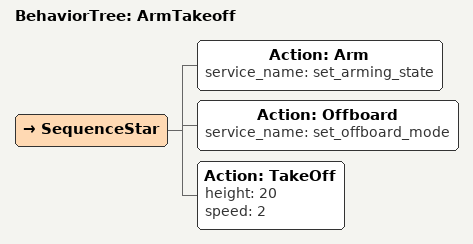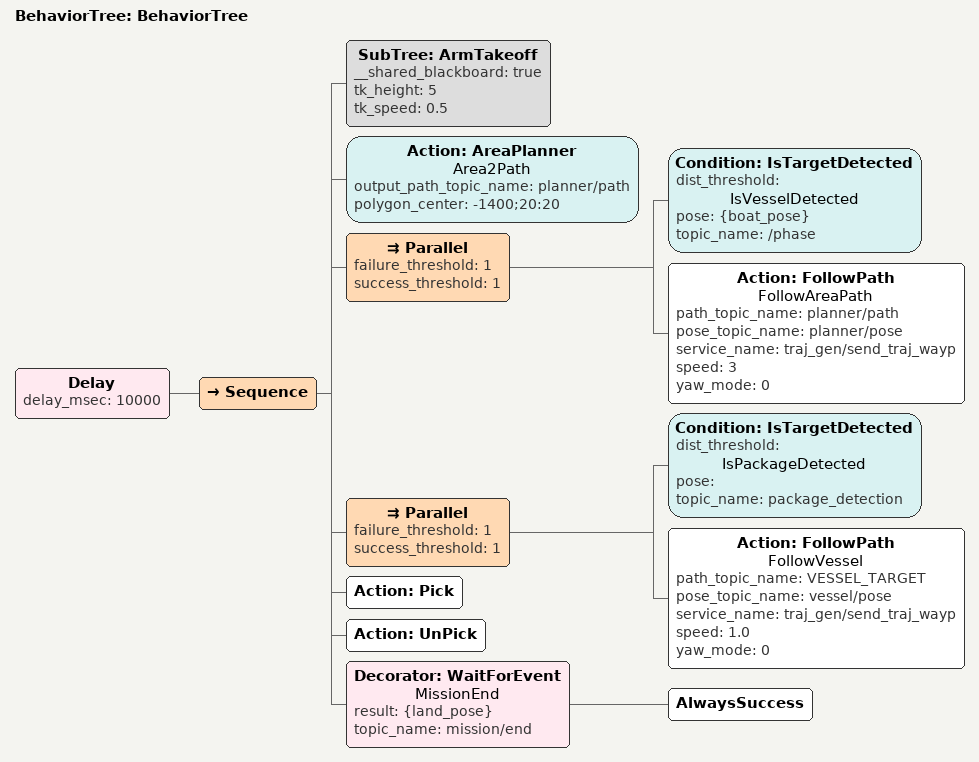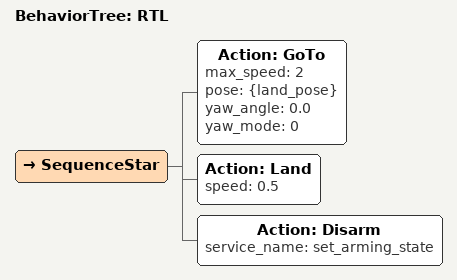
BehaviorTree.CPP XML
<?xml version="1.0"?>
<root main_tree_to_execute="BehaviorTree">
    <BehaviorTree ID="ArmTakeoff">
        <SequenceStar>
            <Action ID="Arm" service_name="set_arming_state"/>
            <Action ID="Offboard" service_name="set_offboard_mode"/>
            <Action ID="TakeOff" height="20" speed="2"/>
        </SequenceStar>
    </BehaviorTree>
    <BehaviorTree ID="BehaviorTree">
        <Delay delay_msec="10000">
            <Sequence>
                <SubTree ID="ArmTakeoff" __shared_blackboard="true" tk_height="5" tk_speed="0.5"/>
                <Action ID="AreaPlanner" name="Area2Path" output_path_topic_name="planner/path" polygon_center="-1400;20:20"/>
                <Parallel failure_threshold="1" success_threshold="1">
                    <Condition ID="IsTargetDetected" dist_threshold="" name="IsVesselDetected" pose="{boat_pose}" topic_name="/phase"/>
                    <Action ID="FollowPath" name="FollowAreaPath" path_topic_name="planner/path" pose_topic_name="planner/pose" service_name="traj_gen/send_traj_wayp" speed="3" yaw_mode="0"/>
                </Parallel>
                <Parallel failure_threshold="1" success_threshold="1">
                    <Condition ID="IsTargetDetected" dist_threshold="" name="IsPackageDetected" pose="" topic_name="package_detection"/>
                    <Action ID="FollowPath" name="FollowVessel" path_topic_name="VESSEL_TARGET" pose_topic_name="vessel/pose" service_name="traj_gen/send_traj_wayp" speed="1.0" yaw_mode="0"/>
                </Parallel>
                <Action ID="Pick"/>
                <Action ID="UnPick"/>
                <Decorator ID="WaitForEvent" name="MissionEnd" result="{land_pose}" topic_name="mission/end">
                    <AlwaysSuccess/>
                </Decorator>
            </Sequence>
        </Delay>
    </BehaviorTree>
    <BehaviorTree ID="RTL">
        <SequenceStar>
            <Action ID="GoTo" max_speed="2" pose="{land_pose}" yaw_angle="0.0" yaw_mode="0"/>
            <Action ID="Land" speed="0.5"/>
            <Action ID="Disarm" service_name="set_arming_state"/>
        </SequenceStar>
    </BehaviorTree>
</root>
